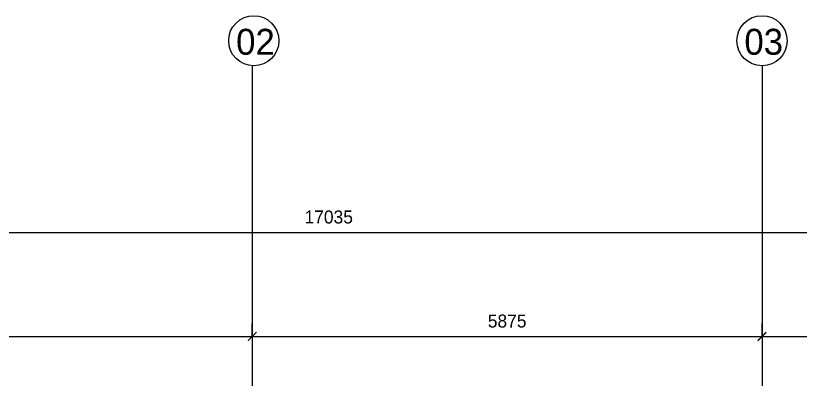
# Model space of a CAD drawing. Header units: millimetres. Extents: x 173236 to 801264, y -94969 to 615039.
# Drawn here: x 640923 to 649967, y 108973 to 113167 of the extents above; entities that cross this region are included whole.
import ezdxf
from ezdxf.enums import TextEntityAlignment as Align

# ---------------------------------------------------------------- set-up
doc = ezdxf.new("R2010")
doc.units = ezdxf.units.MM
doc.header["$MEASUREMENT"] = 0
doc.header["$PDMODE"] = 2
doc.layers.add('00-Def-points', color=7, linetype='Continuous', plot=False)
for name, color, linetype in [('VOX-A-ANNO-DIMS', 160, 'Continuous'), ('VOX-A-ANNO-GRID', 253, 'Continuous'), ('VOX-A-ANNO-GRID-LINE', 254, 'Continuous')]:
    doc.layers.add(name, color=color, linetype=linetype)
doc.styles.add('1.5 mm Rotis Annotative', font='', dxfattribs={"height": 1.5})
doc.styles.get('1.5 mm Rotis Annotative').set_extended_font_data('Rotis Sans Serif')
doc.dimstyles.new('1.5 mm Rotis Annotative', dxfattribs={"dimtxt": 1.5, "dimasz": 1, "dimexe": 1.5, "dimexo": 0, "dimgap": 1, "dimtad": 1, "dimdec": 0, "dimrnd": 5, "dimzin": 0, "dimdsep": 46, "dimtxsty": '1.5 mm Rotis Annotative', "dimblk": 'ARCHTICK', "dimcen": 0.09, "dimdle": 1, "dimadec": 0, "dimazin": 0, "dimtfac": 1, "dimtdec": 0, "dimtofl": 0, "dimtmove": 1, "dimatfit": 3, "dimfxl": 2, "dimfxlon": 1, "dimtolj": 1, "dimtzin": 0, "dimarcsym": 0})

# ---------------------------------------------------------------- blocks, each defined once
blk = doc.blocks.new('VOX-A-GRID-TAG')
at = {"layer": 'VOX-A-ANNO-GRID'}
blk.add_circle((0, 0), 1.447, dxfattribs=at)
at = {"layer": 'VOX-A-ANNO-GRID', "style": '1.5 mm Rotis Annotative'}
blk.add_attdef('O1', text='', height=1.5, dxfattribs=at).set_placement((0.097, -0.81), align=Align.CENTER)
blk = doc.blocks.new('dd')
at = {"layer": 'VOX-A-ANNO-GRID-LINE', "transparency": 33554610}
for p, q in [((711725.6, 167520.5), (711725.6, 143590.4)), ((717601.5, 167519.9), (717601.5, 143590.8))]:
    blk.add_line(p, q, dxfattribs=at)
at = {"xscale": 199.8152530431017, "yscale": 199.8152530431017, "zscale": 199.8152530431017}
for p, values in [((711743.1, 167809.1), {'O1': '02'}), ((717601.5, 167809.1), {'O1': '03'})]:
    blk.add_blockref('VOX-A-GRID-TAG', p, dxfattribs=at).add_auto_attribs(values)
blk = doc.blocks.new('_ArchTick')
at = {"color": 0, "linetype": 'ByBlock', "const_width": 0.15}
blk.add_lwpolyline([(-0.5, -0.5), (0.5, 0.5)], dxfattribs=at)
blk = doc.blocks.new('*D474')
at = {"layer": 'Defpoints', "color": 0, "transparency": 16777216}
for p in [(636464.3, 176189.1), (643774.8, 176189.1), (643774.8, 176189.1)]:
    blk.add_point(p, dxfattribs=at)
at = {"layer": 'VOX-A-ANNO-DIMS', "color": 0, "lineweight": -2, "transparency": 16777216}
for p, q in [((636464.3, 176189.1), (636464.3, 176339.1)), ((643774.8, 176189.1), (643774.8, 176339.1)), ((636364.3, 176189.1), (643874.8, 176189.1))]:
    blk.add_line(p, q, dxfattribs=at)
at = {"layer": 'VOX-A-ANNO-DIMS', "color": 0, "lineweight": -2, "transparency": 16777216, "xscale": 100, "yscale": 100, "zscale": 100, "rotation": 180}
blk.add_blockref('_ArchTick', (636464.3, 176189.1), dxfattribs=at)
at = {"layer": 'VOX-A-ANNO-DIMS', "color": 0, "lineweight": -2, "transparency": 16777216, "xscale": 100, "yscale": 100, "zscale": 100}
blk.add_blockref('_ArchTick', (643774.8, 176189.1), dxfattribs=at)
at = {"layer": 'VOX-A-ANNO-DIMS', "color": 0, "transparency": 16777216, "insert": (640119.6, 176365.3), "char_height": 150, "attachment_point": 5, "style": '1.5 mm Rotis Annotative'}
blk.add_mtext('\\A1;7310', dxfattribs=at)
blk = doc.blocks.new('*D475')
at = {"layer": 'Defpoints', "color": 0, "transparency": 16777216}
for p in [(643774.8, 176189.1), (649650.6, 176189.1), (649650.6, 176189.1)]:
    blk.add_point(p, dxfattribs=at)
at = {"layer": 'VOX-A-ANNO-DIMS', "color": 0, "lineweight": -2, "transparency": 16777216}
for p, q in [((643774.8, 176189.1), (643774.8, 176339.1)), ((649650.6, 176189.1), (649650.6, 176339.1)), ((643674.8, 176189.1), (649750.6, 176189.1))]:
    blk.add_line(p, q, dxfattribs=at)
at = {"layer": 'VOX-A-ANNO-DIMS', "color": 0, "lineweight": -2, "transparency": 16777216, "xscale": 100, "yscale": 100, "zscale": 100, "rotation": 180}
blk.add_blockref('_ArchTick', (643774.8, 176189.1), dxfattribs=at)
at = {"layer": 'VOX-A-ANNO-DIMS', "color": 0, "lineweight": -2, "transparency": 16777216, "xscale": 100, "yscale": 100, "zscale": 100}
blk.add_blockref('_ArchTick', (649650.6, 176189.1), dxfattribs=at)
at = {"layer": 'VOX-A-ANNO-DIMS', "color": 0, "transparency": 16777216, "insert": (646712.7, 176365.3), "char_height": 150, "attachment_point": 5, "style": '1.5 mm Rotis Annotative'}
blk.add_mtext('\\A1;5875', dxfattribs=at)
blk = doc.blocks.new('*D476')
at = {"layer": 'Defpoints', "color": 0, "transparency": 16777216}
for p in [(649650.6, 176189.1), (651275.9, 176189.1), (651275.9, 176189.1)]:
    blk.add_point(p, dxfattribs=at)
at = {"layer": 'VOX-A-ANNO-DIMS', "color": 0, "lineweight": -2, "transparency": 16777216}
for p, q in [((649550.6, 176189.1), (651375.9, 176189.1)), ((649650.6, 176189.1), (649650.6, 176039.1)), ((651275.9, 176189.1), (651275.9, 176039.1))]:
    blk.add_line(p, q, dxfattribs=at)
at = {"layer": 'VOX-A-ANNO-DIMS', "color": 0, "lineweight": -2, "transparency": 16777216, "xscale": 100, "yscale": 100, "zscale": 100, "rotation": 180}
blk.add_blockref('_ArchTick', (649650.6, 176189.1), dxfattribs=at)
at = {"layer": 'VOX-A-ANNO-DIMS', "color": 0, "lineweight": -2, "transparency": 16777216, "xscale": 100, "yscale": 100, "zscale": 100}
blk.add_blockref('_ArchTick', (651275.9, 176189.1), dxfattribs=at)
at = {"layer": 'VOX-A-ANNO-DIMS', "color": 0, "transparency": 16777216, "insert": (650463.3, 176365.3), "char_height": 150, "attachment_point": 5, "style": '1.5 mm Rotis Annotative'}
blk.add_mtext('\\A1;1625', dxfattribs=at)
blk = doc.blocks.new('*D438')
at = {"layer": 'Defpoints', "color": 0, "transparency": 16777216}
for p in [(653173.1, 177389.1), (636139.3, 171886.3), (653173.1, 171886.3)]:
    blk.add_point(p, dxfattribs=at)
at = {"layer": 'VOX-A-ANNO-DIMS', "color": 0, "lineweight": -2, "transparency": 16777216}
for p, q in [((636139.3, 177189.1), (636139.3, 177539.1)), ((653173.1, 177189.1), (653173.1, 177539.1)), ((636039.3, 177389.1), (653273.1, 177389.1))]:
    blk.add_line(p, q, dxfattribs=at)
at = {"layer": 'VOX-A-ANNO-DIMS', "color": 0, "lineweight": -2, "transparency": 16777216, "xscale": 100, "yscale": 100, "zscale": 100, "rotation": 180}
blk.add_blockref('_ArchTick', (636139.3, 177389.1), dxfattribs=at)
at = {"layer": 'VOX-A-ANNO-DIMS', "color": 0, "lineweight": -2, "transparency": 16777216, "xscale": 100, "yscale": 100, "zscale": 100}
blk.add_blockref('_ArchTick', (653173.1, 177389.1), dxfattribs=at)
at = {"layer": 'VOX-A-ANNO-DIMS', "color": 0, "transparency": 16777216, "insert": (644656.2, 177565.3), "char_height": 150, "attachment_point": 5, "style": '1.5 mm Rotis Annotative'}
blk.add_mtext('\\A1;17035', dxfattribs=at)
blk = doc.blocks.new('DIM')
at = {"layer": '00-Def-points'}
for points in [[(632074.5, 177389.1), (657199.6, 177389.1), (657199.6, 155864.9), (632074.5, 155864.9)], [(633274.5, 176189.1), (655999.6, 176189.1), (655999.6, 157064.9), (633274.5, 157064.9)]]:
    blk.add_lwpolyline(points, close=True, dxfattribs=at)
at = {"layer": 'VOX-A-ANNO-DIMS'}
for p1, p2, distance, picture, middle in [((636139.3, 171886.3), (653173.1, 171886.3), 5502.8, '*D438', (644656.2, 177565.3)), ((636464.3336, 176189.1145), (643774.7696, 176189.1145), 0, '*D474', (640119.5516, 176365.3101))]:
    dim = blk.add_aligned_dim(p1=p1, p2=p2, distance=distance, dimstyle='1.5 mm Rotis Annotative', dxfattribs=at)
    dim.commit()
    dim.dimension.update_dxf_attribs({"geometry": picture, "text_midpoint": middle})
for base, p1, p2, picture, middle in [((649650.6, 176189.1), (643774.8, 176189.1), (649650.6, 176189.1), '*D475', (646712.7, 176365.3)), ((651275.9, 176189.1), (649650.6, 176189.1), (651275.9, 176189.1), '*D476', (650463.3, 176365.3))]:
    dim = blk.add_linear_dim(base=base, p1=p1, p2=p2, angle=180, dimstyle='1.5 mm Rotis Annotative', dxfattribs=at)
    dim.commit()
    dim.dimension.update_dxf_attribs({"geometry": picture, "text_midpoint": middle})

msp = doc.modelspace()

# ---------------------------------------------------------------- block references
msp.add_blockref('DIM', (-125, -66721.2))
at = {"layer": 'VOX-A-ANNO-GRID-LINE'}
msp.add_blockref('dd', (-68075.9, -54931.2), dxfattribs=at)

doc.saveas('drawing.dxf')
